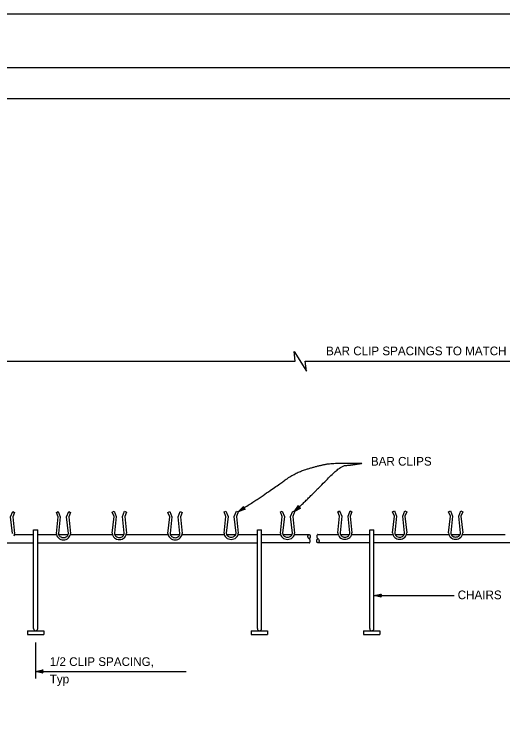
# Model space of a CAD drawing. Extents: x -893 to 867, y -474 to 712.
# Drawn here: x -479 to -86, y 146 to 712 of the extents above; entities that cross this region are included whole.
import ezdxf

# ---------------------------------------------------------------- set-up
doc = ezdxf.new("R2010")
doc.units = 0
for name, color, linetype in [('border_PLOTTING-ELEMENTS', 7, 'Continuous'), ('border_rw_22x34_Cut_Lines', 7, 'Continuous'), ('border_SHEET', 7, 'Continuous'), ('rd_PAVEMENT-anno', 7, 'Continuous'), ('STR_Misc Steel A', 7, 'Continuous'), ('STR_Misc Steel B', 7, 'Continuous'), ('STR_Misc Steel C', 7, 'Continuous'), ('STR_Reinforcement A', 7, 'Continuous')]:
    doc.layers.add(name, color=color, linetype=linetype)

msp = doc.modelspace()

# ---------------------------------------------------------------- linework, layer by layer
at = {"layer": 'border_PLOTTING-ELEMENTS'}
for points in [[(-893.46, -474.04), (866.54, -474.04), (866.54, 711.96), (-893.46, 711.96)], [(-863.46, 668.96), (836.54, 668.96), (836.54, -431.04), (-863.46, -431.04)]]:
    msp.add_lwpolyline(points, close=True, dxfattribs=at)
at = {"layer": 'border_rw_22x34_Cut_Lines'}
msp.add_lwpolyline([(-863.46, 668.96), (836.54, 668.96), (836.54, -431.04), (-863.46, -431.04)], close=True, dxfattribs=at)
at = {"layer": 'border_SHEET'}
msp.add_line((-813.46, 643.95), (811.54, 643.95), dxfattribs=at)
at = {"layer": 'rd_PAVEMENT-anno'}
for p, q in [((-252.94, 432.57), (-253.94, 440.57)), ((-253.94, 440.57), (-243.94, 424.57)), ((-664.27, 432.57), (-252.94, 432.57)), ((-244.94, 432.57), (218.51, 432.57)), ((-243.94, 424.57), (-244.94, 432.57)), ((-189.76, 244), (-125.13, 244)), ((-461.77, 206.21), (-461.77, 177.37)), ((-461.77, 183.01), (-340.71, 183.01))]:
    msp.add_line(p, q, dxfattribs=at)
for points in [[(-293.24, 313.53), (-298.99, 311.36), (-294.7, 315.76), (-294.69, 315.35), (-297.83, 312.12), (-293.61, 313.71), (-293.98, 313.89), (-296.68, 312.87), (-294.67, 314.93), (-294.66, 314.52), (-295.53, 313.63), (-294.36, 314.07), (-294.64, 314.21), (-294.7, 315.76), (-294.64, 314.21)], [(-248.65, 314.49), (-253.94, 311.36), (-250.48, 316.44), (-250.39, 316.03), (-252.93, 312.31), (-249.05, 314.6), (-249.45, 314.72), (-251.93, 313.25), (-250.31, 315.63), (-250.22, 315.22), (-250.92, 314.19), (-249.85, 314.83), (-250.15, 314.92), (-250.48, 316.44), (-250.15, 314.92)], [(-183.76, 242.65), (-189.76, 244), (-183.75, 245.32), (-183.97, 244.96), (-188.37, 244), (-183.97, 243), (-184.18, 243.36), (-186.99, 243.99), (-184.18, 244.61), (-184.4, 244.26), (-185.61, 243.99), (-184.39, 243.71), (-184.56, 243.99), (-183.75, 245.32), (-184.56, 243.99)], [(-455.86, 181.69), (-461.77, 183.01), (-455.86, 184.32), (-456.07, 183.97), (-460.4, 183.02), (-456.07, 182.04), (-456.28, 182.39), (-459.05, 183.01), (-456.28, 183.62), (-456.49, 183.27), (-457.69, 183.01), (-456.49, 182.74), (-456.65, 183.01), (-455.86, 184.32), (-456.65, 183.01)]]:
    msp.add_lwpolyline(points, close=True, dxfattribs=at)
for points in [[(-298.99, 311.36), (-270.9, 329.77), (-253.25, 342.88), (-236.24, 348.14), (-221.48, 351.19), (-199.33, 350.5)], [(-253.94, 311.36), (-240.41, 324.07), (-216.95, 348.43), (-208.89, 348.93), (-199.33, 350.5)]]:
    msp.add_open_spline(points, degree=2, dxfattribs=at)
at = {"layer": 'STR_Misc Steel A'}
for p, q in [((-468.33, 215.81), (-455.21, 215.81)), ((-468.33, 215.81), (-468.33, 212.74)), ((-455.21, 215.81), (-455.21, 212.74)), ((-288.33, 215.81), (-275.21, 215.81)), ((-288.33, 215.81), (-288.33, 212.74)), ((-275.21, 215.81), (-275.21, 212.74)), ((-198, 215.81), (-184.88, 215.81)), ((-198, 215.81), (-198, 212.74)), ((-184.88, 215.81), (-184.88, 212.74)), ((-468.33, 212.74), (-455.21, 212.74)), ((-288.33, 212.74), (-275.21, 212.74)), ((-198, 212.74), (-184.88, 212.74))]:
    msp.add_line(p, q, dxfattribs=at)
for centre in [(-461.77, 217.49), (-281.77, 217.49), (-191.44, 217.49)]:
    msp.add_arc(centre, 1.68, 180.0407, 359.9593, dxfattribs=at)
at = {"layer": 'STR_Misc Steel B'}
for p, q in [((-463.45, 217.49), (-463.45, 296.96)), ((-463.45, 296.96), (-460.09, 296.96)), ((-460.09, 217.49), (-460.09, 296.96)), ((-283.45, 217.49), (-283.45, 296.96)), ((-283.45, 296.96), (-280.09, 296.96)), ((-280.09, 217.49), (-280.09, 296.96)), ((-193.12, 296.96), (-189.76, 296.96)), ((-193.12, 217.49), (-193.12, 296.96)), ((-189.76, 217.49), (-189.76, 296.96))]:
    msp.add_line(p, q, dxfattribs=at)
at = {"layer": 'STR_Misc Steel C'}
for points in [[(-480.42, 293.99), (-481.85, 307.42), (-480.13, 311.68), (-478.67, 310.97), (-480.1, 307.41), (-478.67, 293.99)], [(-445.08, 294.07), (-443.65, 307.49), (-445.09, 311.04), (-443.63, 311.76), (-441.9, 307.49), (-443.33, 294.07)], [(-435.46, 294.07), (-436.89, 307.49), (-435.16, 311.76), (-433.7, 311.04), (-435.14, 307.49), (-433.7, 294.07)], [(-400.09, 294.21), (-398.66, 307.63), (-400.1, 311.19), (-398.63, 311.9), (-396.91, 307.63), (-398.34, 294.21)], [(-390.46, 294.21), (-391.9, 307.63), (-390.17, 311.9), (-388.71, 311.19), (-390.14, 307.63), (-388.71, 294.21)], [(-355.31, 294.06), (-353.88, 307.48), (-355.31, 311.03), (-353.85, 311.75), (-352.13, 307.48), (-353.56, 294.06)], [(-345.68, 294.06), (-347.11, 307.48), (-345.39, 311.75), (-343.93, 311.03), (-345.36, 307.48), (-343.93, 294.06)], [(-310.21, 294.4), (-308.78, 307.82), (-310.21, 311.38), (-308.75, 312.09), (-307.03, 307.82), (-308.46, 294.4)], [(-300.58, 294.4), (-302.01, 307.82), (-300.29, 312.09), (-298.82, 311.38), (-300.26, 307.82), (-298.83, 294.4)], [(-264.92, 294.37), (-263.49, 307.79), (-264.92, 311.35), (-263.46, 312.06), (-261.73, 307.79), (-263.16, 294.37)], [(-255.29, 294.37), (-256.72, 307.79), (-255, 312.06), (-253.53, 311.35), (-254.97, 307.79), (-253.54, 294.37)], [(-218.72, 294.49), (-217.29, 307.92), (-218.73, 311.47), (-217.27, 312.18), (-215.54, 307.92), (-216.97, 294.49)], [(-209.1, 294.49), (-210.53, 307.92), (-208.8, 312.18), (-207.34, 311.47), (-208.78, 307.91), (-207.34, 294.49)], [(-174.65, 294.52), (-173.22, 307.94), (-174.66, 311.5), (-173.2, 312.21), (-171.47, 307.94), (-172.9, 294.52)], [(-165.03, 294.52), (-166.46, 307.94), (-164.73, 312.21), (-163.27, 311.5), (-164.71, 307.94), (-163.27, 294.52)], [(-129.64, 294.58), (-128.21, 308), (-129.65, 311.56), (-128.18, 312.27), (-126.46, 308), (-127.89, 294.58)], [(-120.01, 294.58), (-121.45, 308), (-119.72, 312.27), (-118.26, 311.55), (-119.69, 308), (-118.26, 294.58)]]:
    msp.add_lwpolyline(points, dxfattribs=at)
for centre, radius, start, end in [((-169.97, 294.52), 4.68, 180, 204.567), ((-169.95, 294.52), 2.95, 180, 205.6058), ((-167.98, 294.52), 2.95, 334.3942, 360), ((-167.96, 294.52), 4.68, 335.433, 360), ((-124.96, 294.58), 4.68, 180, 204.567), ((-124.93, 294.58), 2.95, 180, 205.6058), ((-122.97, 294.58), 2.95, 334.3942, 360), ((-122.95, 294.58), 4.68, 335.433, 360), ((-483.35, 293.99), 4.68, 335.433, 360), ((-440.4, 294.07), 4.68, 180, 204.567), ((-439.91, 294.29), 5.22, 204.567, 227.8202), ((-439.6, 294.64), 5.69, 227.8202, 249.4279), ((-440.38, 294.07), 2.95, 180, 205.6058), ((-439.9, 294.3), 3.48, 205.6058, 229.1629), ((-439.59, 294.65), 3.95, 229.1629, 250.3022), ((-439.39, 295.18), 6.27, 249.4279, 270), ((-439.39, 295.21), 4.55, 250.3022, 270), ((-439.39, 295.21), 4.55, 270, 289.6978), ((-439.39, 295.18), 6.27, 270, 290.5721), ((-439.19, 294.65), 3.95, 289.6978, 310.8371), ((-439.19, 294.64), 5.69, 290.5721, 312.1798), ((-438.89, 294.3), 3.48, 310.8371, 334.3942), ((-438.41, 294.07), 2.95, 334.3942, 360), ((-438.88, 294.29), 5.22, 312.1798, 335.433), ((-438.39, 294.07), 4.68, 335.433, 360), ((-395.41, 294.21), 4.68, 180, 204.567), ((-394.92, 294.44), 5.22, 204.567, 227.8202), ((-394.61, 294.78), 5.69, 227.8202, 249.4279), ((-395.39, 294.21), 2.95, 180, 205.6058), ((-394.91, 294.44), 3.48, 205.6058, 229.1629), ((-394.6, 294.8), 3.95, 229.1629, 250.3022), ((-394.4, 295.33), 6.27, 249.4279, 270), ((-394.4, 295.36), 4.55, 250.3022, 270), ((-394.4, 295.36), 4.55, 270, 289.6978), ((-394.4, 295.33), 6.27, 270, 290.5721), ((-394.2, 294.8), 3.95, 289.6978, 310.8371), ((-394.2, 294.78), 5.69, 290.5721, 312.1798), ((-393.89, 294.44), 3.48, 310.8371, 334.3942), ((-393.42, 294.21), 2.95, 334.3942, 360), ((-393.88, 294.44), 5.22, 312.1798, 335.433), ((-393.4, 294.21), 4.68, 335.433, 360), ((-350.63, 294.06), 4.68, 180, 204.567), ((-350.14, 294.28), 5.22, 204.567, 227.8202), ((-349.82, 294.63), 5.69, 227.8202, 249.4279), ((-350.6, 294.06), 2.95, 180, 205.6058), ((-350.13, 294.29), 3.48, 205.6058, 229.1629), ((-349.82, 294.64), 3.95, 229.1629, 250.3022), ((-349.62, 295.17), 6.27, 249.4279, 270), ((-349.62, 295.2), 4.55, 250.3022, 270), ((-349.62, 295.2), 4.55, 270, 289.6978), ((-349.62, 295.17), 6.27, 270, 290.5721), ((-349.42, 294.64), 3.95, 289.6978, 310.8371), ((-349.42, 294.63), 5.69, 290.5721, 312.1798), ((-349.11, 294.29), 3.48, 310.8371, 334.3942), ((-348.64, 294.06), 2.95, 334.3942, 360), ((-349.1, 294.28), 5.22, 312.1798, 335.433), ((-348.61, 294.06), 4.68, 335.433, 360), ((-305.52, 294.4), 4.68, 180, 204.567), ((-305.04, 294.63), 5.22, 204.567, 227.8202), ((-304.72, 294.97), 5.69, 227.8202, 249.4279), ((-305.5, 294.4), 2.95, 180, 205.6058), ((-305.03, 294.63), 3.48, 205.6058, 229.1629), ((-304.72, 294.99), 3.95, 229.1629, 250.3022), ((-304.52, 295.52), 6.27, 249.4279, 270), ((-304.52, 295.55), 4.55, 250.3022, 270), ((-304.52, 295.55), 4.55, 270, 289.6978), ((-304.52, 295.52), 6.27, 270, 290.5721), ((-304.32, 294.99), 3.95, 289.6978, 310.8371), ((-304.31, 294.97), 5.69, 290.5721, 312.1798), ((-304.01, 294.63), 3.48, 310.8371, 334.3942), ((-303.54, 294.4), 2.95, 334.3942, 360), ((-304, 294.63), 5.22, 312.1798, 335.433), ((-303.51, 294.4), 4.68, 335.433, 360), ((-260.23, 294.37), 4.68, 180, 204.567), ((-259.74, 294.6), 5.22, 204.567, 227.8202), ((-259.43, 294.94), 5.69, 227.8202, 249.4279), ((-260.21, 294.37), 2.95, 180, 205.6058), ((-259.73, 294.6), 3.48, 205.6058, 229.1629), ((-259.43, 294.96), 3.95, 229.1629, 250.3022), ((-259.23, 295.49), 6.27, 249.4279, 270), ((-259.23, 295.52), 4.55, 250.3022, 270), ((-259.23, 295.52), 4.55, 270, 289.6978), ((-259.23, 295.49), 6.27, 270, 290.5721), ((-259.03, 294.96), 3.95, 289.6978, 310.8371), ((-259.02, 294.94), 5.69, 290.5721, 312.1798), ((-258.72, 294.6), 3.48, 310.8371, 334.3942), ((-258.24, 294.37), 2.95, 334.3942, 360), ((-258.71, 294.6), 5.22, 312.1798, 335.433), ((-258.22, 294.37), 4.68, 335.433, 360), ((-214.04, 294.49), 4.68, 180, 204.567), ((-213.55, 294.72), 5.22, 204.567, 227.8202), ((-213.24, 295.06), 5.69, 227.8202, 249.4279), ((-214.02, 294.49), 2.95, 180, 205.6058), ((-213.54, 294.72), 3.48, 205.6058, 229.1629), ((-213.23, 295.08), 3.95, 229.1629, 250.3022), ((-213.03, 295.61), 6.27, 249.4279, 270), ((-213.03, 295.64), 4.55, 250.3022, 270), ((-213.03, 295.64), 4.55, 270, 289.6978), ((-213.03, 295.61), 6.27, 270, 290.5721), ((-212.84, 295.08), 3.95, 289.6978, 310.8371), ((-212.83, 295.06), 5.69, 290.5721, 312.1798), ((-212.53, 294.72), 3.48, 310.8371, 334.3942), ((-212.05, 294.49), 2.95, 334.3942, 360), ((-212.52, 294.72), 5.22, 312.1798, 335.433), ((-212.03, 294.49), 4.68, 335.433, 360), ((-169.48, 294.75), 5.22, 204.567, 227.8202), ((-169.17, 295.09), 5.69, 227.8202, 249.4279), ((-169.47, 294.75), 3.48, 205.6058, 229.1629), ((-169.16, 295.11), 3.95, 229.1629, 250.3022), ((-168.96, 295.64), 6.27, 249.4279, 270), ((-168.96, 295.67), 4.55, 250.3022, 270), ((-168.96, 295.67), 4.55, 270, 289.6978), ((-168.96, 295.64), 6.27, 270, 290.5721), ((-168.76, 295.11), 3.95, 289.6978, 310.8371), ((-168.76, 295.09), 5.69, 290.5721, 312.1798), ((-168.46, 294.75), 3.48, 310.8371, 334.3942), ((-168.45, 294.75), 5.22, 312.1798, 335.433), ((-124.47, 294.8), 5.22, 204.567, 227.8202), ((-124.16, 295.15), 5.69, 227.8202, 249.4279), ((-124.46, 294.81), 3.48, 205.6058, 229.1629), ((-124.15, 295.16), 3.95, 229.1629, 250.3022), ((-123.95, 295.69), 6.27, 249.4279, 270), ((-123.95, 295.72), 4.55, 250.3022, 270), ((-123.95, 295.72), 4.55, 270, 289.6978), ((-123.95, 295.69), 6.27, 270, 290.5721), ((-123.75, 295.16), 3.95, 289.6978, 310.8371), ((-123.75, 295.15), 5.69, 290.5721, 312.1798), ((-123.44, 294.81), 3.48, 310.8371, 334.3942), ((-123.43, 294.8), 5.22, 312.1798, 335.433)]:
    msp.add_arc(centre, radius, start, end, dxfattribs=at)
at = {"layer": 'STR_Reinforcement A'}
for p, q in [((-234.71, 293.21), (-218.55, 293.21)), ((-216.68, 293.21), (-209.39, 293.21)), ((-207.53, 293.21), (-193.12, 293.21))]:
    msp.add_line(p, q, dxfattribs=at)
for points in [[(-478.74, 293.21), (-463.45, 293.21)], [(-460.2, 293.21), (-445, 293.21)], [(-443.2, 293.21), (-435.59, 293.21)], [(-433.78, 293.21), (-399.98, 293.21)], [(-398.16, 293.21), (-390.64, 293.21)], [(-388.82, 293.21), (-355.23, 293.21)], [(-353.44, 293.21), (-345.81, 293.21)], [(-344.01, 293.21), (-310.06, 293.21)], [(-308.2, 293.21), (-300.83, 293.21)], [(-298.91, 293.21), (-283.5, 293.21)], [(-280.06, 293.21), (-264.77, 293.21)], [(-262.92, 293.21), (-255.53, 293.21)], [(-253.68, 293.21), (-241.78, 293.21)], [(-241.84, 286.48), (-241.74, 286.49), (-241.56, 286.57), (-241.4, 286.71), (-241.28, 286.88), (-241.16, 287.1), (-241.06, 287.4), (-240.99, 287.74), (-240.97, 288.05), (-240.97, 288.4), (-241.04, 288.74), (-241.17, 289.08), (-241.37, 289.4), (-241.56, 289.61), (-241.83, 289.85), (-242.13, 290.07), (-242.35, 290.3), (-242.57, 290.65), (-242.71, 291.01), (-242.76, 291.25), (-242.77, 291.68), (-242.73, 292.03), (-242.66, 292.34), (-242.57, 292.58), (-242.44, 292.82), (-242.28, 293.02), (-242.15, 293.13), (-242.01, 293.2), (-241.84, 293.2), (-241.66, 293.19), (-241.52, 293.12), (-241.41, 293.04), (-241.27, 292.87), (-241.14, 292.66), (-241.07, 292.5), (-240.99, 292.26), (-240.94, 291.98), (-240.91, 291.7), (-240.91, 291.47), (-240.94, 291.19), (-240.99, 290.97), (-241.08, 290.73), (-241.13, 290.61), (-241.23, 290.45), (-241.32, 290.33), (-241.47, 290.15), (-241.62, 290.02), (-241.73, 289.92), (-241.83, 289.86)], [(-234.75, 293.2), (-234.84, 293.19), (-235.03, 293.11), (-235.19, 292.97), (-235.31, 292.8), (-235.42, 292.58), (-235.52, 292.28), (-235.59, 291.94), (-235.62, 291.63), (-235.61, 291.28), (-235.54, 290.94), (-235.41, 290.6), (-235.21, 290.28), (-235.03, 290.07), (-234.76, 289.83), (-234.45, 289.61), (-234.23, 289.38), (-234.01, 289.03), (-233.87, 288.67), (-233.83, 288.42), (-233.82, 288), (-233.85, 287.65), (-233.92, 287.34), (-234.01, 287.1), (-234.14, 286.86), (-234.3, 286.65), (-234.43, 286.55), (-234.57, 286.48), (-234.75, 286.48), (-234.92, 286.48), (-235.06, 286.55), (-235.17, 286.64), (-235.32, 286.81), (-235.44, 287.02), (-235.51, 287.17), (-235.59, 287.42), (-235.64, 287.7), (-235.67, 287.98), (-235.68, 288.2), (-235.65, 288.49), (-235.59, 288.71), (-235.5, 288.95), (-235.46, 289.07), (-235.35, 289.22), (-235.26, 289.35), (-235.11, 289.53), (-234.97, 289.66), (-234.85, 289.75), (-234.75, 289.82)], [(-189.75, 293.21), (-174.47, 293.21)], [(-172.59, 293.21), (-165.34, 293.21)], [(-163.46, 293.21), (-129.5, 293.21)], [(-127.42, 293.21), (-120.71, 293.21)], [(-118.81, 293.21), (-84.26, 293.21)], [(-463.45, 286.12), (-640.09, 286.12)], [(-283.45, 286.12), (-460.09, 286.12)], [(-241.76, 286.48), (-280.09, 286.48)], [(-193.12, 286.48), (-234.75, 286.48)], [(-13.16, 286.48), (-189.76, 286.48)]]:
    msp.add_lwpolyline(points, dxfattribs=at)

# ---------------------------------------------------------------- texts
at = {"layer": 'rd_PAVEMENT-anno'}
for s, p in [('BAR CLIP SPACINGS TO MATCH LONGITUDINAL BAR SPACINGS, SEE NOTE 1', (-228.17, 437.42)), ('BAR CLIPS', (-192.14, 348.62)), ('CHAIRS', (-122.34, 241.13)), ('1/2 CLIP SPACING,', (-450.4, 187.41)), ('Typ', (-450.4, 173.41))]:
    msp.add_text(s, height=7, dxfattribs=at).set_placement(p)

doc.saveas('drawing.dxf')
